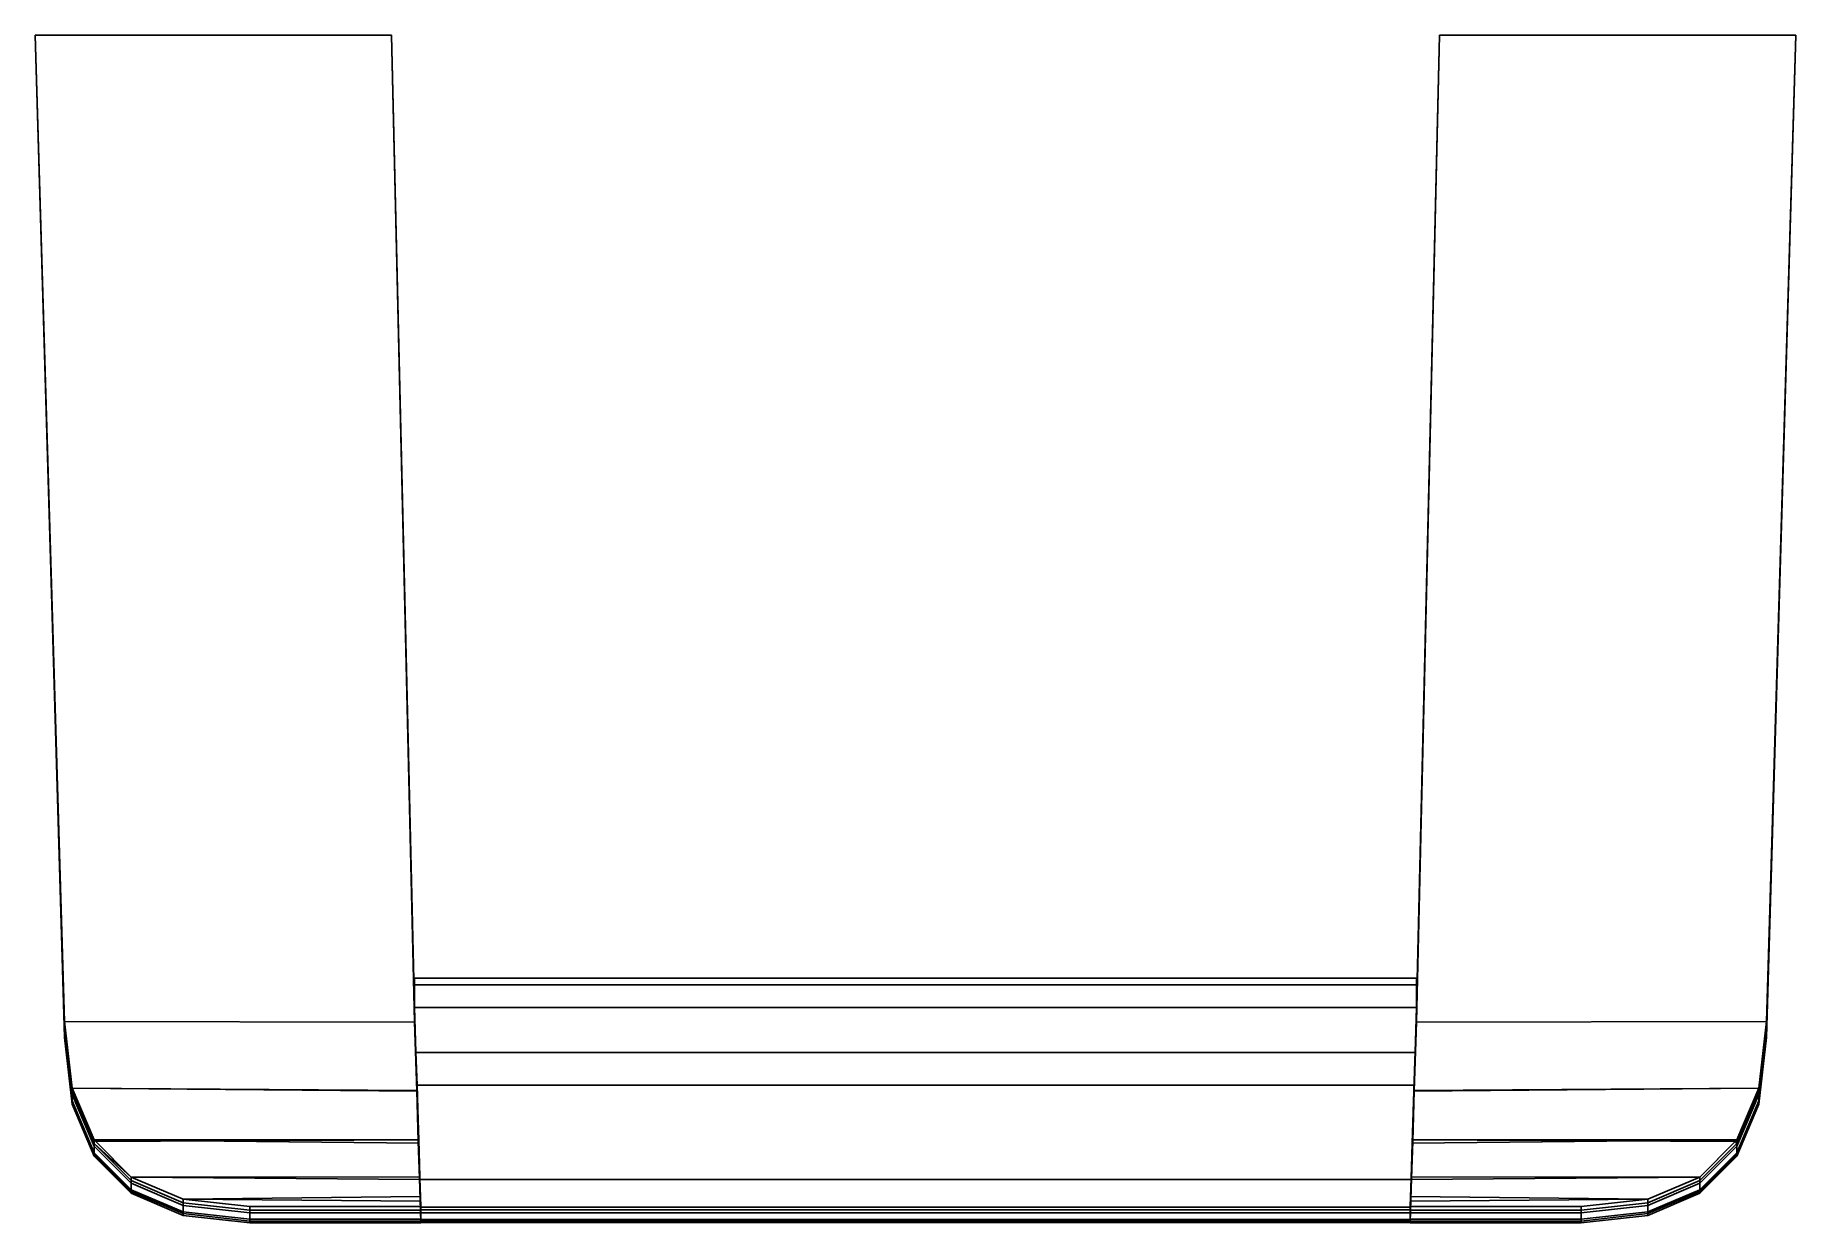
# Model space of a CAD drawing. Extents: x -20 to 20.1, y -27 to 0.
import ezdxf

# ---------------------------------------------------------------- set-up
doc = ezdxf.new("R2010")
doc.units = 0
doc.layers.add('METAL', color=190, linetype='CONTINUOUS')

msp = doc.modelspace()

# ---------------------------------------------------------------- meshes
at = {"layer": 'METAL'}
mesh = msp.add_polyface(dxfattribs=at)
corners = [(-11.892, 0, 2.535), (-11.892, 0, 1.362), (-20, 0, 1.362), (-20, 0, 2.535), (-19.33, -22.448, 4.88), (-11.354, -22.467, 4.88), (-11.892, 0, 4.88), (-20, 0, 4.88), (-11.361, -22.467, 2.535), (-11.362, -22.466, 1.362), (-11.892, 0, 1.362), (-11.892, 0, 2.535), (-11.892, 0, -4.5), (-11.356, -22.465, -4.5), (-19.33, -22.448, -4.5), (-20, 0, -4.5), (-19.33, -22.738, -2.155), (-19.33, -22.777, -0.983), (-20, 0, -0.983), (-20, 0, -2.155), (-11.892, 0, -3.861), (-20, 0, -3.861), (-20, 0, -3.338), (-11.892, 0, -3.338), (-11.892, 0, 0.19), (-11.892, 0, -0.983), (-20, 0, -0.983), (-20, 0, 0.19), (-20, 0, 4.241), (-11.892, 0, 4.241), (-11.892, 0, 3.718), (-20, 0, 3.718), (-11.892, 0, -3.861), (-11.892, 0, -3.338), (-11.359, -22.465, -3.338), (-11.358, -22.465, -3.861), (-11.363, -22.466, 0.19), (-11.362, -22.466, -0.983), (-11.892, 0, -0.983), (-11.892, 0, 0.19), (-11.892, 0, 4.241), (-11.356, -22.467, 4.241), (-11.357, -22.467, 3.718), (-11.892, 0, 3.718), (-19.33, -22.527, 4.241), (-20, 0, 4.241), (-20, 0, 3.718), (-19.33, -22.592, 3.718), (-19.33, -22.816, 0.19), (-19.33, -22.777, 1.362), (-20, 0, 1.362), (-20, 0, 0.19), (-20, 0, -3.861), (-19.33, -22.527, -3.861), (-19.33, -22.592, -3.338), (-20, 0, -3.338), (-11.892, 0, -2.155), (-20, 0, -2.155), (-11.892, 0, -2.155), (-11.362, -22.466, -2.155), (-19.33, -22.738, 2.535), (-20, 0, 2.535), (-11.892, 0, -4.5), (-20, 0, -4.5), (-20, 0, 4.88), (-11.892, 0, 4.88), (-11.892, 0, -4.5), (-11.356, -22.465, -4.5), (-11.892, 0, 4.88), (-11.354, -22.467, 4.88), (-19.33, -22.448, 4.88), (-20, 0, 4.88), (-20, 0, -4.5), (-19.33, -22.448, -4.5), (-19.161, -23.965, 4.88), (-11.305, -24.034, 4.88), (-11.315, -24.026, 0.19), (-11.314, -24.025, -0.983), (-11.313, -24.023, -2.155), (-11.31, -24.022, -3.338), (-11.308, -24.021, -3.861), (-11.306, -24.021, -4.5), (-11.306, -24.021, -4.5), (-19.161, -23.965, -4.5)]
mesh.append_faces([[corners[k] for k in face] for face in [(0, 1, 2, 3), (4, 5, 6, 7), (8, 9, 10, 11), (12, 13, 14, 15), (16, 17, 18, 19), (20, 21, 22, 23), (24, 25, 26, 27), (28, 29, 30, 31), (32, 33, 34, 35), (36, 37, 38, 39), (40, 41, 42, 43), (44, 45, 46, 47), (48, 49, 50, 51), (52, 53, 54, 55), (24, 27, 2, 1), (39, 10, 9, 36), (48, 51, 18, 17), (56, 57, 26, 25), (58, 38, 37, 59), (60, 61, 50, 49), (62, 63, 21, 20), (57, 56, 23, 22), (64, 65, 29, 28), (0, 3, 31, 30), (66, 32, 35, 67), (58, 59, 34, 33), (68, 69, 41, 40), (11, 43, 42, 8), (70, 71, 45, 44), (61, 60, 47, 46), (72, 73, 53, 52), (54, 16, 19, 55), (74, 75, 5, 4), (76, 77, 37, 36), (77, 78, 59, 37), (78, 79, 34, 59), (79, 80, 35, 34), (80, 81, 67, 35), (13, 82, 83, 14)]])
mesh = msp.add_polyface(dxfattribs=at)
corners = [(11.973, 0, 2.535), (20.081, 0, 2.535), (20.081, 0, 1.362), (11.973, 0, 1.362), (19.41, -22.448, 4.88), (20.081, 0, 4.88), (11.973, 0, 4.88), (11.435, -22.467, 4.88), (11.441, -22.467, 2.535), (11.973, 0, 2.535), (11.973, 0, 1.362), (11.442, -22.466, 1.362), (11.973, 0, -4.5), (20.081, 0, -4.5), (19.41, -22.448, -4.5), (11.437, -22.465, -4.5), (19.41, -22.738, -2.155), (20.081, 0, -2.155), (20.081, 0, -0.983), (19.41, -22.777, -0.983), (11.973, 0, -3.861), (11.973, 0, -3.338), (20.081, 0, -3.338), (20.081, 0, -3.861), (11.973, 0, 0.19), (20.081, 0, 0.19), (20.081, 0, -0.983), (11.973, 0, -0.983), (20.081, 0, 4.241), (20.081, 0, 3.718), (11.973, 0, 3.718), (11.973, 0, 4.241), (11.973, 0, -3.861), (11.438, -22.465, -3.861), (11.44, -22.465, -3.338), (11.973, 0, -3.338), (11.443, -22.466, 0.19), (11.973, 0, 0.19), (11.973, 0, -0.983), (11.443, -22.466, -0.983), (11.973, 0, 4.241), (11.973, 0, 3.718), (11.438, -22.467, 3.718), (11.436, -22.467, 4.241), (19.41, -22.527, 4.241), (19.41, -22.592, 3.718), (20.081, 0, 3.718), (20.081, 0, 4.241), (19.41, -22.816, 0.19), (20.081, 0, 0.19), (20.081, 0, 1.362), (19.41, -22.777, 1.362), (20.081, 0, -3.861), (20.081, 0, -3.338), (19.41, -22.592, -3.338), (19.41, -22.527, -3.861), (11.973, 0, -2.155), (20.081, 0, -2.155), (11.973, 0, -2.155), (11.442, -22.466, -2.155), (19.41, -22.738, 2.535), (20.081, 0, 2.535), (11.973, 0, -4.5), (20.081, 0, -4.5), (20.081, 0, 4.88), (11.973, 0, 4.88), (11.973, 0, -4.5), (11.437, -22.465, -4.5), (11.973, 0, 4.88), (11.435, -22.467, 4.88), (19.41, -22.448, 4.88), (20.081, 0, 4.88), (20.081, 0, -4.5), (19.41, -22.448, -4.5), (19.242, -23.965, 4.88), (11.385, -24.034, 4.88), (11.395, -24.026, 0.19), (11.394, -24.025, -0.983), (11.394, -24.023, -2.155), (11.39, -24.022, -3.338), (11.389, -24.021, -3.861), (11.387, -24.021, -4.5), (19.242, -23.965, -4.5), (11.387, -24.021, -4.5)]
mesh.append_faces([[corners[k] for k in face] for face in [(0, 1, 2, 3), (4, 5, 6, 7), (8, 9, 10, 11), (12, 13, 14, 15), (16, 17, 18, 19), (20, 21, 22, 23), (24, 25, 26, 27), (28, 29, 30, 31), (32, 33, 34, 35), (36, 37, 38, 39), (40, 41, 42, 43), (44, 45, 46, 47), (48, 49, 50, 51), (52, 53, 54, 55), (24, 3, 2, 25), (37, 36, 11, 10), (48, 19, 18, 49), (56, 27, 26, 57), (58, 59, 39, 38), (60, 51, 50, 61), (62, 20, 23, 63), (57, 22, 21, 56), (64, 28, 31, 65), (0, 30, 29, 1), (66, 67, 33, 32), (58, 35, 34, 59), (68, 40, 43, 69), (9, 8, 42, 41), (70, 44, 47, 71), (61, 46, 45, 60), (72, 52, 55, 73), (54, 53, 17, 16), (74, 4, 7, 75), (76, 36, 39, 77), (77, 39, 59, 78), (78, 59, 34, 79), (79, 34, 33, 80), (80, 33, 67, 81), (15, 14, 82, 83)]])
mesh = msp.add_polyface(dxfattribs=at)
corners = [(-11.363, -22.132, -2.176), (-11.363, -21.614, -0.994), (-11.363, -21.462, 0.188), (-11.363, -21.614, 1.369), (-11.363, -22.132, 2.549), (-11.338, -23.153, -3.337), (-11.338, -23.153, 3.703), (-11.308, -23.897, -3.918), (-11.308, -23.897, 4.279), (-11.243, -26.046, -4.498), (-11.243, -26.046, -4.498), (-11.243, -26.046, 4.876), (-11.243, -26.046, 4.876), (-11.219, -26.672, -4.498), (-11.219, -26.672, -4.498), (-11.219, -26.738, -3.918), (-11.219, -26.804, -3.337), (-11.219, -26.955, -2.176), (-11.219, -26.991, -0.994), (-11.219, -27.026, 0.188), (-11.219, -26.991, 1.369), (-11.219, -26.955, 2.549), (-11.219, -26.804, 3.703), (-11.219, -26.738, 4.279), (-11.219, -26.672, 4.876), (-11.219, -26.672, 4.876), (11.299, -26.991, -0.994), (11.299, -27.026, 0.188), (11.299, -26.991, 1.369), (11.299, -26.955, 2.549), (11.299, -26.804, 3.703), (11.299, -26.738, 4.279), (11.299, -26.672, 4.876), (11.299, -26.672, 4.876), (11.299, -26.672, -4.498), (11.299, -26.672, -4.498), (11.299, -26.738, -3.918), (11.299, -26.804, -3.337), (11.299, -26.955, -2.176), (11.324, -26.046, 4.876), (11.324, -26.046, 4.876), (11.324, -26.046, -4.498), (11.324, -26.046, -4.498), (11.389, -23.897, 4.279), (11.389, -23.897, -3.918), (11.418, -23.153, 3.703), (11.418, -23.153, -3.337), (11.444, -22.132, -2.176), (11.444, -21.462, 0.188), (11.444, -21.614, 1.369), (11.444, -22.132, 2.549), (11.444, -21.614, -0.994)]
mesh.append_faces([[corners[k] for k in face] for face in [(47, 46, 5, 0), (7, 44, 42, 10), (16, 37, 38, 17), (0, 1, 51, 47), (20, 28, 29, 21), (29, 30, 22, 21), (46, 44, 7, 5), (31, 23, 22, 30), (32, 24, 23, 31), (25, 33, 40, 12), (13, 9, 41, 34), (6, 45, 50, 4), (3, 49, 48, 2), (18, 26, 27, 19), (2, 48, 51, 1), (19, 27, 28, 20), (8, 43, 45, 6), (4, 50, 49, 3), (15, 36, 37, 16), (18, 17, 38, 26), (8, 11, 39, 43), (14, 35, 36, 15)]])
mesh = msp.add_polyface(dxfattribs=at)
corners = [(-18.655, -25.434, -2.155), (-18.655, -25.474, -0.983), (-19.161, -24.294, -0.983), (-19.161, -24.255, -2.155), (-19.161, -24.255, -2.155), (-19.161, -24.294, -0.983), (-19.33, -22.777, -0.983), (-19.33, -22.738, -2.155), (-18.655, -25.224, 4.241), (-19.161, -24.044, 4.241), (-19.161, -24.109, 3.718), (-18.655, -25.289, 3.718), (-19.161, -24.333, 0.19), (-18.655, -25.513, 0.19), (-18.655, -25.474, 1.362), (-19.161, -24.294, 1.362), (-19.161, -24.109, -3.338), (-19.161, -24.044, -3.861), (-18.655, -25.224, -3.861), (-18.655, -25.289, -3.338), (-19.161, -24.044, 4.241), (-19.33, -22.527, 4.241), (-19.33, -22.592, 3.718), (-19.161, -24.109, 3.718), (-19.33, -22.816, 0.19), (-19.161, -24.333, 0.19), (-19.161, -24.294, 1.362), (-19.33, -22.777, 1.362), (-19.33, -22.592, -3.338), (-19.33, -22.527, -3.861), (-19.161, -24.044, -3.861), (-19.161, -24.109, -3.338), (-18.655, -25.474, -0.983), (-18.655, -25.513, 0.19), (-19.161, -24.333, 0.19), (-19.161, -24.294, -0.983), (-19.161, -24.294, -0.983), (-19.161, -24.333, 0.19), (-19.33, -22.816, 0.19), (-19.33, -22.777, -0.983), (-18.655, -25.434, 2.535), (-19.161, -24.255, 2.535), (-19.161, -24.294, 1.362), (-18.655, -25.474, 1.362), (-19.161, -24.255, 2.535), (-19.33, -22.738, 2.535), (-19.33, -22.777, 1.362), (-19.161, -24.294, 1.362), (-18.655, -25.145, 4.88), (-19.161, -23.965, 4.88), (-19.161, -24.044, 4.241), (-18.655, -25.224, 4.241), (-19.161, -24.255, 2.535), (-18.655, -25.434, 2.535), (-18.655, -25.289, 3.718), (-19.161, -24.109, 3.718), (-19.161, -24.044, -3.861), (-19.161, -23.965, -4.5), (-18.655, -25.145, -4.5), (-18.655, -25.224, -3.861), (-18.655, -25.289, -3.338), (-18.655, -25.434, -2.155), (-19.161, -24.255, -2.155), (-19.161, -24.109, -3.338), (-19.161, -23.965, 4.88), (-19.33, -22.448, 4.88), (-19.33, -22.738, 2.535), (-19.161, -24.255, 2.535), (-19.33, -22.448, -4.5), (-19.161, -23.965, -4.5), (-19.161, -24.255, -2.155), (-19.33, -22.738, -2.155), (-11.305, -24.034, 4.88), (-11.307, -24.033, 4.241), (-11.356, -22.467, 4.241), (-11.354, -22.467, 4.88), (-11.308, -24.032, 3.718), (-11.357, -22.467, 3.718), (-11.312, -24.03, 2.535), (-11.361, -22.467, 2.535), (-11.313, -24.028, 1.362), (-11.362, -22.466, 1.362), (-11.315, -24.026, 0.19), (-11.363, -22.466, 0.19), (-18.655, -25.145, -4.5), (-19.161, -23.965, -4.5), (-11.306, -24.021, -4.5), (-11.27, -25.142, -4.5), (-18.618, -25.182, -4.5), (-11.306, -24.021, -4.5), (-11.308, -24.021, -3.861), (-11.272, -25.147, -3.861), (-11.27, -25.142, -4.5), (-11.31, -24.022, -3.338), (-11.274, -25.151, -3.338), (-11.313, -24.023, -2.155), (-11.278, -25.16, -2.155), (-11.314, -24.025, -0.983), (-11.278, -25.17, -0.983), (-11.279, -25.179, 0.19), (-11.278, -25.189, 1.362), (-11.276, -25.199, 2.535), (-11.272, -25.209, 3.718), (-11.27, -25.214, 4.241), (-11.267, -25.22, 4.88), (-11.305, -24.034, 4.88), (-19.161, -23.965, 4.88), (-18.655, -25.145, 4.88), (-11.267, -25.22, 4.88)]
mesh.append_faces([[corners[k] for k in face] for face in [(0, 1, 2, 3), (4, 5, 6, 7), (8, 9, 10, 11), (12, 13, 14, 15), (16, 17, 18, 19), (20, 21, 22, 23), (24, 25, 26, 27), (28, 29, 30, 31), (32, 33, 34, 35), (36, 37, 38, 39), (40, 41, 42, 43), (44, 45, 46, 47), (48, 49, 50, 51), (52, 53, 54, 55), (56, 57, 58, 59), (60, 61, 62, 63), (64, 65, 21, 20), (66, 67, 23, 22), (29, 68, 69, 30), (31, 70, 71, 28), (72, 73, 74, 75), (73, 76, 77, 74), (76, 78, 79, 77), (78, 80, 81, 79), (80, 82, 83, 81), (84, 85, 86, 87), (88, 84, 87, 87), (89, 90, 91, 92), (90, 93, 94, 91), (93, 95, 96, 94), (95, 97, 98, 96), (97, 82, 99, 98), (82, 80, 100, 99), (80, 78, 101, 100), (101, 78, 76, 102), (76, 73, 103, 102), (73, 72, 104, 103), (105, 106, 107, 108)]])
mesh = msp.add_polyface(dxfattribs=at)
corners = [(18.736, -25.434, -2.155), (19.242, -24.255, -2.155), (19.242, -24.294, -0.983), (18.736, -25.474, -0.983), (19.242, -24.255, -2.155), (19.41, -22.738, -2.155), (19.41, -22.777, -0.983), (19.242, -24.294, -0.983), (18.736, -25.224, 4.241), (18.736, -25.289, 3.718), (19.242, -24.109, 3.718), (19.242, -24.044, 4.241), (19.242, -24.333, 0.19), (19.242, -24.294, 1.362), (18.736, -25.474, 1.362), (18.736, -25.513, 0.19), (19.242, -24.109, -3.338), (18.736, -25.289, -3.338), (18.736, -25.224, -3.861), (19.242, -24.044, -3.861), (19.242, -24.044, 4.241), (19.242, -24.109, 3.718), (19.41, -22.592, 3.718), (19.41, -22.527, 4.241), (19.41, -22.816, 0.19), (19.41, -22.777, 1.362), (19.242, -24.294, 1.362), (19.242, -24.333, 0.19), (19.41, -22.592, -3.338), (19.242, -24.109, -3.338), (19.242, -24.044, -3.861), (19.41, -22.527, -3.861), (18.736, -25.474, -0.983), (19.242, -24.294, -0.983), (19.242, -24.333, 0.19), (18.736, -25.513, 0.19), (19.242, -24.294, -0.983), (19.41, -22.777, -0.983), (19.41, -22.816, 0.19), (19.242, -24.333, 0.19), (18.736, -25.434, 2.535), (18.736, -25.474, 1.362), (19.242, -24.294, 1.362), (19.242, -24.255, 2.535), (19.242, -24.255, 2.535), (19.242, -24.294, 1.362), (19.41, -22.777, 1.362), (19.41, -22.738, 2.535), (18.736, -25.145, 4.88), (18.736, -25.224, 4.241), (19.242, -24.044, 4.241), (19.242, -23.965, 4.88), (19.242, -24.255, 2.535), (19.242, -24.109, 3.718), (18.736, -25.289, 3.718), (18.736, -25.434, 2.535), (19.242, -24.044, -3.861), (18.736, -25.224, -3.861), (18.736, -25.145, -4.5), (19.242, -23.965, -4.5), (18.736, -25.289, -3.338), (19.242, -24.109, -3.338), (19.242, -24.255, -2.155), (18.736, -25.434, -2.155), (19.242, -23.965, 4.88), (19.41, -22.448, 4.88), (19.41, -22.738, 2.535), (19.242, -24.255, 2.535), (19.242, -23.965, -4.5), (19.41, -22.448, -4.5), (19.41, -22.738, -2.155), (19.242, -24.255, -2.155), (11.385, -24.034, 4.88), (11.435, -22.467, 4.88), (11.436, -22.467, 4.241), (11.387, -24.033, 4.241), (11.438, -22.467, 3.718), (11.389, -24.032, 3.718), (11.441, -22.467, 2.535), (11.393, -24.03, 2.535), (11.442, -22.466, 1.362), (11.394, -24.028, 1.362), (11.443, -22.466, 0.19), (11.395, -24.026, 0.19), (11.387, -24.021, -4.5), (19.242, -23.965, -4.5), (18.736, -25.145, -4.5), (11.351, -25.142, -4.5), (18.699, -25.182, -4.5), (11.387, -24.021, -4.5), (11.351, -25.142, -4.5), (11.353, -25.147, -3.861), (11.389, -24.021, -3.861), (11.355, -25.151, -3.338), (11.39, -24.022, -3.338), (11.358, -25.16, -2.155), (11.394, -24.023, -2.155), (11.359, -25.17, -0.983), (11.394, -24.025, -0.983), (11.359, -25.179, 0.19), (11.358, -25.189, 1.362), (11.357, -25.199, 2.535), (11.352, -25.209, 3.718), (11.35, -25.214, 4.241), (11.348, -25.22, 4.88), (11.385, -24.034, 4.88), (11.348, -25.22, 4.88), (18.736, -25.145, 4.88), (19.242, -23.965, 4.88)]
mesh.append_faces([[corners[k] for k in face] for face in [(0, 1, 2, 3), (4, 5, 6, 7), (8, 9, 10, 11), (12, 13, 14, 15), (16, 17, 18, 19), (20, 21, 22, 23), (24, 25, 26, 27), (28, 29, 30, 31), (32, 33, 34, 35), (36, 37, 38, 39), (40, 41, 42, 43), (44, 45, 46, 47), (48, 49, 50, 51), (52, 53, 54, 55), (56, 57, 58, 59), (60, 61, 62, 63), (64, 20, 23, 65), (66, 22, 21, 67), (31, 30, 68, 69), (29, 28, 70, 71), (72, 73, 74, 75), (75, 74, 76, 77), (77, 76, 78, 79), (79, 78, 80, 81), (81, 80, 82, 83), (84, 85, 86, 87), (88, 87, 86, 86), (89, 90, 91, 92), (92, 91, 93, 94), (94, 93, 95, 96), (96, 95, 97, 98), (98, 97, 99, 83), (83, 99, 100, 81), (81, 100, 101, 79), (101, 102, 77, 79), (77, 102, 103, 75), (75, 103, 104, 72), (105, 106, 107, 108)]])
mesh = msp.add_polyface(dxfattribs=at)
corners = [(-15.116, -26.951, 2.535), (-15.116, -26.991, 1.362), (-11.222, -26.991, 1.362), (-11.222, -26.951, 2.535), (-15.116, -26.951, -2.155), (-15.116, -26.991, -0.983), (-16.633, -26.822, -0.983), (-16.633, -26.783, -2.155), (-16.633, -26.783, -2.155), (-16.633, -26.822, -0.983), (-17.813, -26.316, -0.983), (-17.813, -26.277, -2.155), (-17.813, -26.277, -2.155), (-17.813, -26.316, -0.983), (-18.655, -25.474, -0.983), (-18.655, -25.434, -2.155), (-15.116, -26.741, 4.241), (-16.633, -26.572, 4.241), (-16.633, -26.637, 3.718), (-15.116, -26.805, 3.718), (-15.116, -27.03, 0.19), (-15.116, -26.991, 1.362), (-16.633, -26.822, 1.362), (-16.633, -26.861, 0.19), (-16.633, -26.637, -3.338), (-16.633, -26.572, -3.861), (-15.116, -26.741, -3.861), (-15.116, -26.805, -3.338), (-16.633, -26.572, 4.241), (-17.813, -26.067, 4.241), (-17.813, -26.131, 3.718), (-16.633, -26.637, 3.718), (-17.813, -26.356, 0.19), (-16.633, -26.861, 0.19), (-16.633, -26.822, 1.362), (-17.813, -26.316, 1.362), (-17.813, -26.131, -3.338), (-17.813, -26.067, -3.861), (-16.633, -26.572, -3.861), (-16.633, -26.637, -3.338), (-17.813, -26.067, 4.241), (-18.655, -25.224, 4.241), (-18.655, -25.289, 3.718), (-17.813, -26.131, 3.718), (-18.655, -25.513, 0.19), (-17.813, -26.356, 0.19), (-17.813, -26.316, 1.362), (-18.655, -25.474, 1.362), (-18.655, -25.289, -3.338), (-18.655, -25.224, -3.861), (-17.813, -26.067, -3.861), (-17.813, -26.131, -3.338), (-15.116, -27.03, 0.19), (-16.633, -26.861, 0.19), (-16.633, -26.822, -0.983), (-15.116, -26.991, -0.983), (-16.633, -26.822, -0.983), (-16.633, -26.861, 0.19), (-17.813, -26.356, 0.19), (-17.813, -26.316, -0.983), (-17.813, -26.316, -0.983), (-17.813, -26.356, 0.19), (-18.655, -25.513, 0.19), (-18.655, -25.474, -0.983), (-15.116, -26.951, 2.535), (-16.633, -26.783, 2.535), (-16.633, -26.822, 1.362), (-15.116, -26.991, 1.362), (-16.633, -26.783, 2.535), (-17.813, -26.277, 2.535), (-17.813, -26.316, 1.362), (-16.633, -26.822, 1.362), (-17.813, -26.277, 2.535), (-18.655, -25.434, 2.535), (-18.655, -25.474, 1.362), (-17.813, -26.316, 1.362), (-15.116, -26.662, 4.88), (-16.633, -26.494, 4.88), (-16.633, -26.572, 4.241), (-15.116, -26.741, 4.241), (-16.633, -26.783, 2.535), (-15.116, -26.951, 2.535), (-15.116, -26.805, 3.718), (-16.633, -26.637, 3.718), (-16.633, -26.572, -3.861), (-16.633, -26.494, -4.5), (-15.116, -26.662, -4.5), (-15.116, -26.741, -3.861), (-15.116, -26.805, -3.338), (-15.116, -26.951, -2.155), (-16.633, -26.783, -2.155), (-16.633, -26.637, -3.338), (-16.633, -26.494, 4.88), (-17.813, -25.988, 4.88), (-17.813, -26.067, 4.241), (-16.633, -26.572, 4.241), (-17.813, -26.277, 2.535), (-16.633, -26.783, 2.535), (-16.633, -26.637, 3.718), (-17.813, -26.131, 3.718), (-17.813, -26.067, -3.861), (-17.813, -25.988, -4.5), (-16.633, -26.494, -4.5), (-16.633, -26.572, -3.861), (-16.633, -26.637, -3.338), (-16.633, -26.783, -2.155), (-17.813, -26.277, -2.155), (-17.813, -26.131, -3.338), (-17.813, -25.988, 4.88), (-18.655, -25.145, 4.88), (-18.655, -25.224, 4.241), (-17.813, -26.067, 4.241), (-18.655, -25.434, 2.535), (-17.813, -26.277, 2.535), (-17.813, -26.131, 3.718), (-18.655, -25.289, 3.718), (-18.655, -25.224, -3.861), (-18.655, -25.145, -4.5), (-18.618, -25.182, -4.5), (-17.813, -25.988, -4.5), (-17.813, -26.067, -3.861), (-17.813, -26.131, -3.338), (-17.813, -26.277, -2.155), (-18.655, -25.434, -2.155), (-18.655, -25.289, -3.338), (-17.813, -25.988, 4.88), (-11.241, -26.044, 4.88), (-11.267, -25.22, 4.88), (-18.655, -25.145, 4.88), (-11.27, -25.142, -4.5), (-11.243, -25.985, -4.5), (-17.813, -25.988, -4.5), (-18.618, -25.182, -4.5), (-15.116, -26.662, 4.88), (-11.222, -26.662, 4.88), (-11.229, -26.434, 4.88), (-16.633, -26.494, 4.88), (-11.226, -26.538, -4.5), (-11.222, -26.662, -4.5), (-15.116, -26.662, -4.5), (-16.633, -26.494, -4.5)]
mesh.append_faces([[corners[k] for k in face] for face in [(0, 1, 2, 3), (4, 5, 6, 7), (8, 9, 10, 11), (12, 13, 14, 15), (16, 17, 18, 19), (20, 21, 22, 23), (24, 25, 26, 27), (28, 29, 30, 31), (32, 33, 34, 35), (36, 37, 38, 39), (40, 41, 42, 43), (44, 45, 46, 47), (48, 49, 50, 51), (52, 53, 54, 55), (56, 57, 58, 59), (60, 61, 62, 63), (64, 65, 66, 67), (68, 69, 70, 71), (72, 73, 74, 75), (76, 77, 78, 79), (80, 81, 82, 83), (84, 85, 86, 87), (88, 89, 90, 91), (92, 93, 94, 95), (96, 97, 98, 99), (100, 101, 102, 103), (104, 105, 106, 107), (108, 109, 110, 111), (112, 113, 114, 115), (116, 117, 118, 119), (116, 119, 120, 120), (121, 122, 123, 124), (125, 126, 127, 128), (129, 130, 131, 132), (133, 134, 135, 136), (137, 138, 139, 140), (140, 131, 130, 137), (126, 125, 136, 135)]])
mesh = msp.add_polyface(dxfattribs=at)
corners = [(-15.116, -26.741, -3.861), (-11.222, -26.741, -3.861), (-11.222, -26.805, -3.338), (-15.116, -26.805, -3.338), (-15.116, -27.03, 0.19), (-15.116, -26.991, -0.983), (-11.222, -26.991, -0.983), (-11.222, -27.03, 0.19), (-11.222, -26.741, 4.241), (-15.116, -26.741, 4.241), (-15.116, -26.805, 3.718), (-11.222, -26.805, 3.718), (-11.222, -26.991, 1.362), (-15.116, -26.991, 1.362), (-15.116, -26.951, -2.155), (-11.222, -26.951, -2.155), (-15.116, -26.662, -4.5), (-11.222, -26.662, -4.5), (-11.222, -26.662, 4.88), (-15.116, -26.662, 4.88), (-15.116, -26.951, 2.535), (-11.222, -26.951, 2.535), (-11.267, -25.22, 4.88), (-11.241, -26.044, 4.88), (-11.244, -26.039, 4.241), (-11.27, -25.214, 4.241), (-11.246, -26.036, 3.718), (-11.272, -25.209, 3.718), (-11.25, -26.028, 2.535), (-11.276, -25.199, 2.535), (-11.252, -26.021, 1.362), (-11.278, -25.189, 1.362), (-11.253, -26.013, 0.19), (-11.279, -25.179, 0.19), (-11.252, -26.006, -0.983), (-11.278, -25.17, -0.983), (-11.251, -25.999, -2.155), (-11.278, -25.16, -2.155), (-11.247, -25.992, -3.338), (-11.274, -25.151, -3.338), (-11.246, -25.989, -3.861), (-11.272, -25.147, -3.861), (-11.243, -25.985, -4.5), (-11.27, -25.142, -4.5), (-11.222, -26.662, 4.88), (-11.222, -26.741, 4.241), (-11.231, -26.441, 4.241), (-11.229, -26.434, 4.88), (-11.222, -26.805, 3.718), (-11.233, -26.447, 3.718), (-11.222, -26.951, 2.535), (-11.237, -26.46, 2.535), (-11.222, -26.991, 1.362), (-11.238, -26.473, 1.362), (-11.222, -27.03, 0.19), (-11.239, -26.485, 0.19), (-11.222, -26.991, -0.983), (-11.237, -26.499, -0.983), (-11.222, -26.951, -2.155), (-11.236, -26.512, -2.155), (-11.222, -26.805, -3.338), (-11.231, -26.525, -3.338), (-11.222, -26.741, -3.861), (-11.228, -26.531, -3.861), (-11.222, -26.662, -4.5), (-11.226, -26.538, -4.5)]
mesh.append_faces([[corners[k] for k in face] for face in [(0, 1, 2, 3), (4, 5, 6, 7), (8, 9, 10, 11), (4, 7, 12, 13), (14, 15, 6, 5), (16, 17, 1, 0), (15, 14, 3, 2), (18, 19, 9, 8), (20, 21, 11, 10), (22, 23, 24, 25), (25, 24, 26, 27), (27, 26, 28, 29), (29, 28, 30, 31), (31, 30, 32, 33), (33, 32, 34, 35), (35, 34, 36, 37), (37, 36, 38, 39), (39, 38, 40, 41), (41, 40, 42, 43), (44, 45, 46, 47), (45, 48, 49, 46), (48, 50, 51, 49), (50, 52, 53, 51), (52, 54, 55, 53), (55, 54, 56, 57), (57, 56, 58, 59), (59, 58, 60, 61), (61, 60, 62, 63), (63, 62, 64, 65), (42, 40, 63, 65), (40, 38, 61, 63), (38, 36, 59, 61), (36, 34, 57, 59), (34, 32, 55, 57), (32, 30, 53, 55), (30, 28, 51, 53), (28, 26, 49, 51), (26, 24, 46, 49), (24, 23, 47, 46)]])
mesh = msp.add_polyface(dxfattribs=at)
corners = [(15.196, -26.951, 2.535), (11.302, -26.951, 2.535), (11.302, -26.991, 1.362), (15.196, -26.991, 1.362), (15.196, -26.741, -3.861), (15.196, -26.805, -3.338), (11.302, -26.805, -3.338), (11.302, -26.741, -3.861), (15.196, -27.03, 0.19), (11.302, -27.03, 0.19), (11.302, -26.991, -0.983), (15.196, -26.991, -0.983), (11.302, -26.741, 4.241), (11.302, -26.805, 3.718), (15.196, -26.805, 3.718), (15.196, -26.741, 4.241), (15.196, -26.951, -2.155), (11.302, -26.951, -2.155), (15.196, -26.662, -4.5), (11.302, -26.662, -4.5), (11.348, -25.22, 4.88), (11.35, -25.214, 4.241), (11.324, -26.039, 4.241), (11.322, -26.044, 4.88), (11.352, -25.209, 3.718), (11.326, -26.036, 3.718), (11.357, -25.199, 2.535), (11.331, -26.028, 2.535), (11.358, -25.189, 1.362), (11.332, -26.021, 1.362), (11.359, -25.179, 0.19), (11.334, -26.013, 0.19), (11.359, -25.17, -0.983), (11.333, -26.006, -0.983), (11.358, -25.16, -2.155), (11.332, -25.999, -2.155), (11.355, -25.151, -3.338), (11.328, -25.992, -3.338), (11.353, -25.147, -3.861), (11.326, -25.989, -3.861), (11.351, -25.142, -4.5), (11.324, -25.985, -4.5), (11.302, -26.662, 4.88), (11.309, -26.434, 4.88), (11.312, -26.441, 4.241), (11.302, -26.741, 4.241), (11.314, -26.447, 3.718), (11.302, -26.805, 3.718), (11.318, -26.46, 2.535), (11.302, -26.951, 2.535), (11.318, -26.473, 1.362), (11.302, -26.991, 1.362), (11.319, -26.485, 0.19), (11.302, -27.03, 0.19), (11.318, -26.499, -0.983), (11.302, -26.991, -0.983), (11.316, -26.512, -2.155), (11.302, -26.951, -2.155), (11.311, -26.525, -3.338), (11.302, -26.805, -3.338), (11.309, -26.531, -3.861), (11.302, -26.741, -3.861), (11.306, -26.538, -4.5), (11.302, -26.662, -4.5)]
mesh.append_faces([[corners[k] for k in face] for face in [(0, 1, 2, 3), (4, 5, 6, 7), (8, 9, 10, 11), (12, 13, 14, 15), (8, 3, 2, 9), (16, 11, 10, 17), (18, 4, 7, 19), (0, 14, 13, 1), (20, 21, 22, 23), (21, 24, 25, 22), (24, 26, 27, 25), (26, 28, 29, 27), (28, 30, 31, 29), (30, 32, 33, 31), (32, 34, 35, 33), (34, 36, 37, 35), (36, 38, 39, 37), (38, 40, 41, 39), (42, 43, 44, 45), (45, 44, 46, 47), (47, 46, 48, 49), (49, 48, 50, 51), (51, 50, 52, 53), (52, 54, 55, 53), (54, 56, 57, 55), (56, 58, 59, 57), (58, 60, 61, 59), (60, 62, 63, 61), (41, 62, 60, 39), (39, 60, 58, 37), (37, 58, 56, 35), (35, 56, 54, 33), (33, 54, 52, 31), (31, 52, 50, 29), (29, 50, 48, 27), (27, 48, 46, 25), (25, 46, 44, 22), (22, 44, 43, 23)]])
mesh = msp.add_polyface(dxfattribs=at)
corners = [(15.196, -26.951, -2.155), (16.713, -26.783, -2.155), (16.713, -26.822, -0.983), (15.196, -26.991, -0.983), (16.713, -26.783, -2.155), (17.893, -26.277, -2.155), (17.893, -26.316, -0.983), (16.713, -26.822, -0.983), (17.893, -26.277, -2.155), (18.736, -25.434, -2.155), (18.736, -25.474, -0.983), (17.893, -26.316, -0.983), (15.196, -26.741, 4.241), (15.196, -26.805, 3.718), (16.713, -26.637, 3.718), (16.713, -26.572, 4.241), (15.196, -27.03, 0.19), (16.713, -26.861, 0.19), (16.713, -26.822, 1.362), (15.196, -26.991, 1.362), (16.713, -26.637, -3.338), (15.196, -26.805, -3.338), (15.196, -26.741, -3.861), (16.713, -26.572, -3.861), (16.713, -26.572, 4.241), (16.713, -26.637, 3.718), (17.893, -26.131, 3.718), (17.893, -26.067, 4.241), (17.893, -26.356, 0.19), (17.893, -26.316, 1.362), (16.713, -26.822, 1.362), (16.713, -26.861, 0.19), (17.893, -26.131, -3.338), (16.713, -26.637, -3.338), (16.713, -26.572, -3.861), (17.893, -26.067, -3.861), (17.893, -26.067, 4.241), (17.893, -26.131, 3.718), (18.736, -25.289, 3.718), (18.736, -25.224, 4.241), (18.736, -25.513, 0.19), (18.736, -25.474, 1.362), (17.893, -26.316, 1.362), (17.893, -26.356, 0.19), (18.736, -25.289, -3.338), (17.893, -26.131, -3.338), (17.893, -26.067, -3.861), (18.736, -25.224, -3.861), (15.196, -27.03, 0.19), (15.196, -26.991, -0.983), (16.713, -26.822, -0.983), (16.713, -26.861, 0.19), (16.713, -26.822, -0.983), (17.893, -26.316, -0.983), (17.893, -26.356, 0.19), (16.713, -26.861, 0.19), (17.893, -26.316, -0.983), (18.736, -25.474, -0.983), (18.736, -25.513, 0.19), (17.893, -26.356, 0.19), (15.196, -26.951, 2.535), (15.196, -26.991, 1.362), (16.713, -26.822, 1.362), (16.713, -26.783, 2.535), (16.713, -26.783, 2.535), (16.713, -26.822, 1.362), (17.893, -26.316, 1.362), (17.893, -26.277, 2.535), (17.893, -26.277, 2.535), (17.893, -26.316, 1.362), (18.736, -25.474, 1.362), (18.736, -25.434, 2.535), (11.302, -26.951, -2.155), (11.302, -26.805, -3.338), (15.196, -26.805, -3.338), (15.196, -26.951, -2.155), (11.302, -26.662, 4.88), (11.302, -26.741, 4.241), (15.196, -26.741, 4.241), (15.196, -26.662, 4.88), (15.196, -26.662, 4.88), (15.196, -26.741, 4.241), (16.713, -26.572, 4.241), (16.713, -26.494, 4.88), (16.713, -26.783, 2.535), (16.713, -26.637, 3.718), (15.196, -26.805, 3.718), (15.196, -26.951, 2.535), (16.713, -26.572, -3.861), (15.196, -26.741, -3.861), (15.196, -26.662, -4.5), (16.713, -26.494, -4.5), (15.196, -26.805, -3.338), (16.713, -26.637, -3.338), (16.713, -26.783, -2.155), (15.196, -26.951, -2.155), (16.713, -26.494, 4.88), (16.713, -26.572, 4.241), (17.893, -26.067, 4.241), (17.893, -25.988, 4.88), (17.893, -26.277, 2.535), (17.893, -26.131, 3.718), (16.713, -26.637, 3.718), (16.713, -26.783, 2.535), (17.893, -26.067, -3.861), (16.713, -26.572, -3.861), (16.713, -26.494, -4.5), (17.893, -25.988, -4.5), (16.713, -26.637, -3.338), (17.893, -26.131, -3.338), (17.893, -26.277, -2.155), (16.713, -26.783, -2.155), (17.893, -25.988, 4.88), (17.893, -26.067, 4.241), (18.736, -25.224, 4.241), (18.736, -25.145, 4.88), (18.736, -25.434, 2.535), (18.736, -25.289, 3.718), (17.893, -26.131, 3.718), (17.893, -26.277, 2.535), (18.736, -25.224, -3.861), (17.893, -26.067, -3.861), (17.893, -25.988, -4.5), (18.699, -25.182, -4.5), (18.736, -25.145, -4.5), (17.893, -26.131, -3.338), (18.736, -25.289, -3.338), (18.736, -25.434, -2.155), (17.893, -26.277, -2.155), (17.893, -25.988, 4.88), (18.736, -25.145, 4.88), (11.348, -25.22, 4.88), (11.322, -26.044, 4.88), (11.351, -25.142, -4.5), (18.699, -25.182, -4.5), (17.893, -25.988, -4.5), (11.324, -25.985, -4.5), (15.196, -26.662, 4.88), (16.713, -26.494, 4.88), (11.309, -26.434, 4.88), (11.302, -26.662, 4.88), (11.306, -26.538, -4.5), (16.713, -26.494, -4.5), (15.196, -26.662, -4.5), (11.302, -26.662, -4.5)]
mesh.append_faces([[corners[k] for k in face] for face in [(0, 1, 2, 3), (4, 5, 6, 7), (8, 9, 10, 11), (12, 13, 14, 15), (16, 17, 18, 19), (20, 21, 22, 23), (24, 25, 26, 27), (28, 29, 30, 31), (32, 33, 34, 35), (36, 37, 38, 39), (40, 41, 42, 43), (44, 45, 46, 47), (48, 49, 50, 51), (52, 53, 54, 55), (56, 57, 58, 59), (60, 61, 62, 63), (64, 65, 66, 67), (68, 69, 70, 71), (72, 73, 74, 75), (76, 77, 78, 79), (80, 81, 82, 83), (84, 85, 86, 87), (88, 89, 90, 91), (92, 93, 94, 95), (96, 97, 98, 99), (100, 101, 102, 103), (104, 105, 106, 107), (108, 109, 110, 111), (112, 113, 114, 115), (116, 117, 118, 119), (120, 121, 122, 123), (120, 123, 124, 124), (125, 126, 127, 128), (129, 130, 131, 132), (133, 134, 135, 136), (137, 138, 139, 140), (141, 142, 143, 144), (142, 141, 136, 135), (132, 139, 138, 129)]])

doc.saveas('drawing.dxf')
